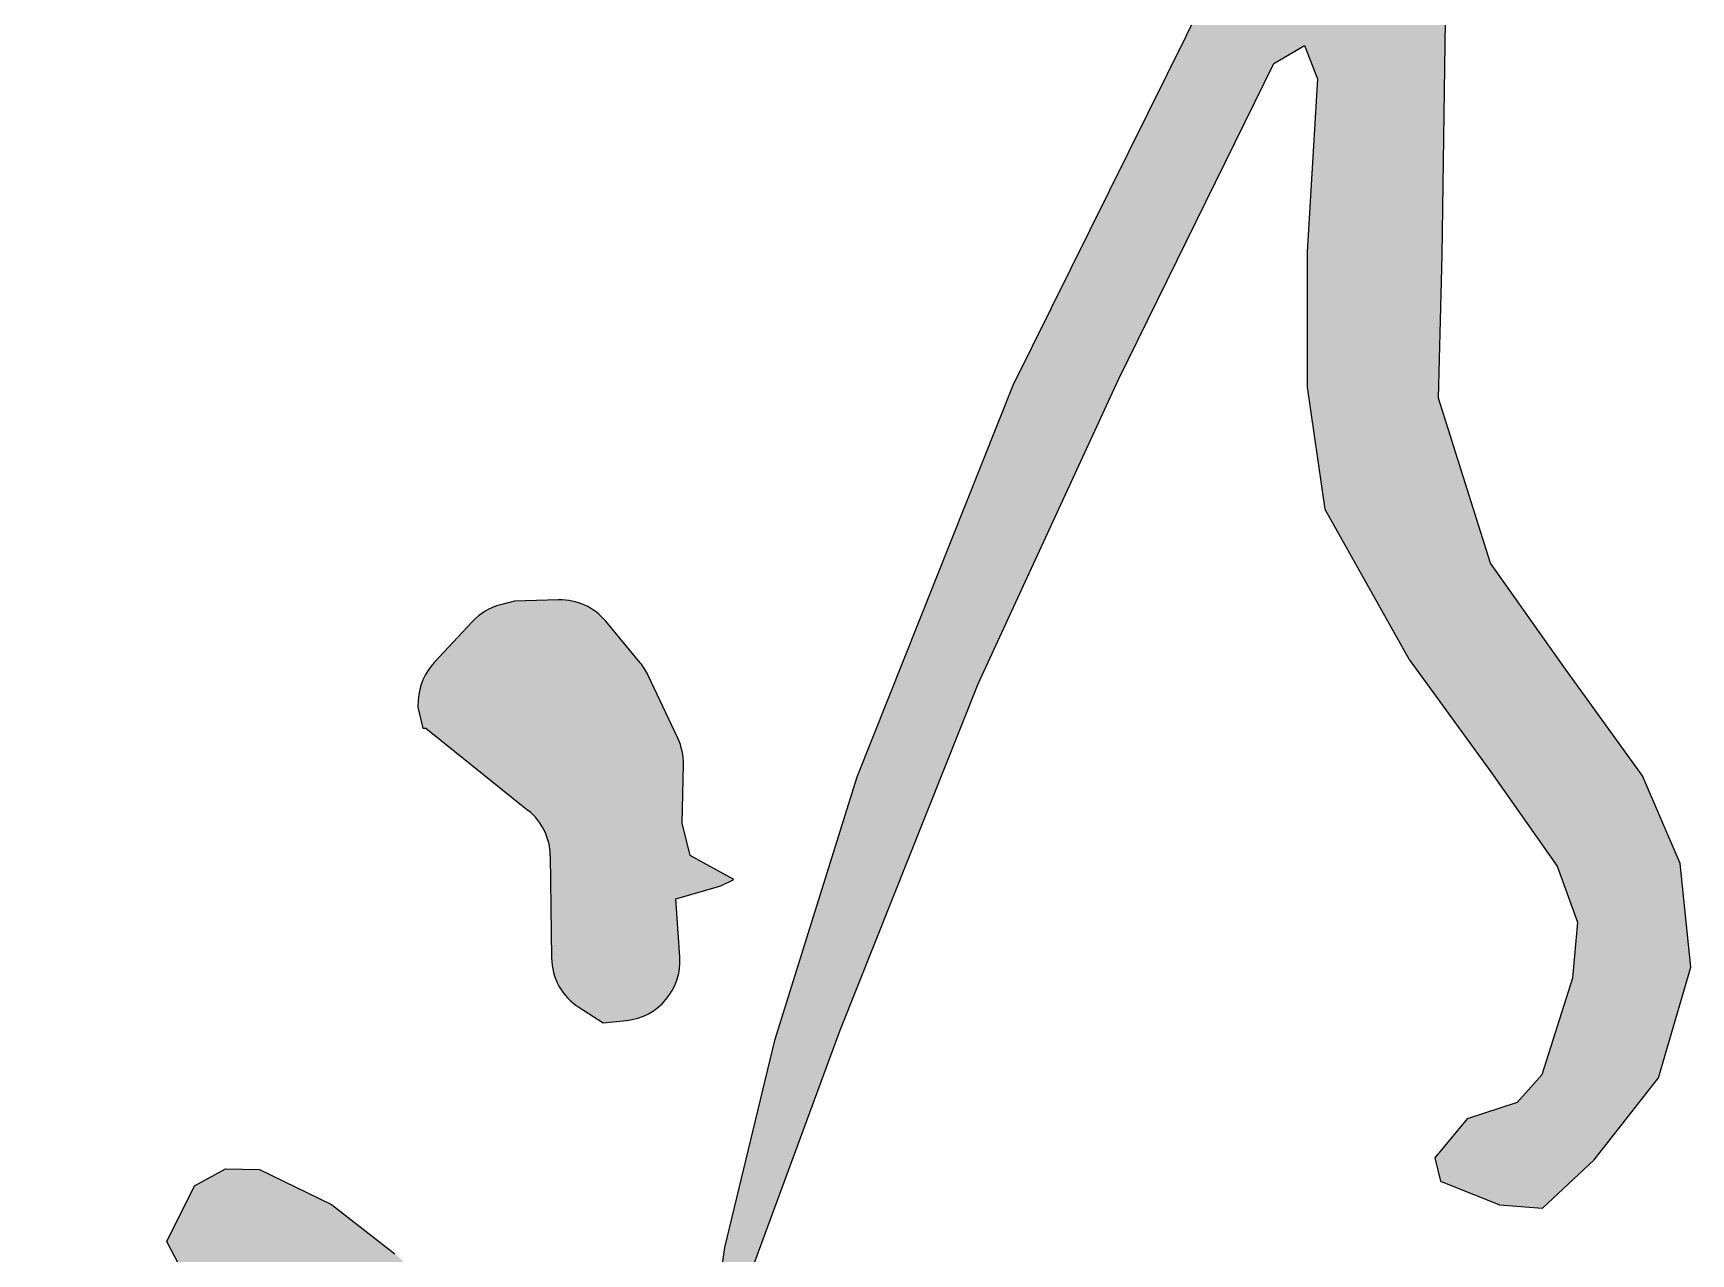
# Model space of a CAD drawing. Extents: x 1169373 to 1354985, y 649019 to 904199.
# Drawn here: x 1293236 to 1293532.9, y 812951.9 to 813170.6 of the extents above; entities that cross this region are included whole.
import ezdxf

# ---------------------------------------------------------------- set-up
doc = ezdxf.new("R2010")
doc.units = 0
doc.header["$LTSCALE"] = 1000
doc.header["$MEASUREMENT"] = 0
doc.layers.add('签名', color=7, linetype='Continuous')

msp = doc.modelspace()

# ---------------------------------------------------------------- hatches: boundary and pattern name
at = {"layer": '签名'}
h = msp.add_hatch(color=4, dxfattribs=at)
h.paths.add_polyline_path([(1293167.04, 813261.65), (1293180.58, 813259.83), (1293188.14, 813256.97), (1293194.39, 813253.59), (1293196.47, 813249.42), (1293197, 813244.48), (1293197.26, 813240.05), (1293197.26, 813239.01), (1293199.6, 813241.09), (1293202.99, 813246.3), (1293206.89, 813252.28), (1293205.33, 813259.05), (1293203.51, 813261.79, 0.161293), (1293192.97, 813270), (1293188.66, 813271.54), (1293171.99, 813276.49), (1293149.81, 813281.91, -0.055927), (1293145.37, 813283.54), (1293135.87, 813288.28, -0.036786), (1293133.19, 813289.88), (1293127.86, 813293.61, 0.116967), (1293118.75, 813297.22, 0.125161), (1293117.72, 813297.03), (1293112.24, 813294.52, 0.089225), (1293111.62, 813294.09, -0.045924), (1293111.92, 813294.34), (1293108.61, 813292.07, 0.195275), (1293107.73, 813290.74), (1293107.39, 813289.02, 0.293872), (1293108.23, 813286.88), (1293111.81, 813284.3), (1293115.46, 813283), (1293119.36, 813279.09), (1293120.69, 813269.79, 0.040442), (1293120.67, 813269.45, 0.74192), (1293124.56, 813268.27), (1293125.88, 813270.24), (1293131.61, 813272.06), (1293137.34, 813271.02), (1293141.77, 813267.9), (1293146.76, 813263.63, 0.146226), (1293147.87, 813263.14), (1293157.4, 813261.91)])
h.paths.add_polyline_path([(1293324.7, 813031.33, -0.224051), (1293328.66, 813023.18), (1293328.88, 813004.91, 0.252735), (1293333.77, 812996.09), (1293338.13, 812993.31), (1293342.3, 812993.72, 0.405395), (1293351.84, 813005.03), (1293351.11, 813015.51), (1293359.19, 813017.81), (1293361.5, 813018.97), (1293353.71, 813023.29), (1293352.27, 813029.06), (1293352.5, 813039.53, 0.116113), (1293351.49, 813044.29), (1293346.2, 813055.52, 0.062977), (1293344.77, 813057.77), (1293338.61, 813065.22, 0.230474), (1293330.14, 813069.06), (1293322.26, 813068.85), (1293319.75, 813068.19, 0.141943), (1293314.68, 813065.15), (1293307.85, 813057.82, 0.175293), (1293305.02, 813051.17), (1293304.94, 813049.82), (1293305.81, 813046.07), (1293306.39, 813046.07)])
h.paths.add_polyline_path([(1293307.91, 812937.89, 0.097987), (1293306.88, 812941.88), (1293303.88, 812948.13, 0.115547), (1293300.84, 812951.91), (1293289.5, 812960.76), (1293276.6, 812967), (1293270.46, 812967.11), (1293264.96, 812964.09), (1293259.97, 812954.11), (1293264.26, 812945.87, 0.112428), (1293267.31, 812942.28), (1293273.69, 812937.49), (1293279.29, 812933.93, -0.190711), (1293283.88, 812927.6), (1293288.53, 812909.45, -0.218827), (1293286.94, 812900.72), (1293279.52, 812890.13), (1293281.85, 812886.76, 0.115033), (1293285.42, 812883.52), (1293291.75, 812880.01, 0.14431), (1293297.61, 812878.7), (1293300.72, 812878.91), (1293304.31, 812886.79, 0.064737), (1293305.11, 812889.41), (1293308.47, 812909.19, 0.042109), (1293308.62, 812910.97), (1293308.62, 812925.44)])
h.paths.add_polyline_path([(1293208.71, 812684.93, 0.133698), (1293210.01, 812686.75), (1293212.31, 812692.9), (1293212.06, 812699.64), (1293212.06, 812702.21), (1293209.98, 812703.43), (1293205.33, 812703.67), (1293196.75, 812703.55), (1293192.8, 812703.93, -0.296761), (1293189.17, 812706.81), (1293188.3, 812709.43), (1293186.22, 812709.43), (1293184.28, 812706.44, -0.111035), (1293182.95, 812705.13), (1293180.21, 812703.43), (1293175.39, 812698.1, -0.159662), (1293173.09, 812696.78), (1293169.68, 812696.09), (1293161.1, 812696.82), (1293161.01, 812696.37), (1293160.81, 812692.26), (1293161.2, 812688.73), (1293164.14, 812685.6), (1293168.65, 812681.1), (1293171.2, 812681.29), (1293173.74, 812683.25), (1293175.9, 812682.47), (1293178.05, 812679.73), (1293178.84, 812675.42), (1293178.29, 812664.76, 0.22558), (1293179.68, 812661.39), (1293184.52, 812657.01), (1293186.68, 812657.4), (1293191.58, 812663.86), (1293197.3, 812669.01, 0.121444), (1293198.44, 812670.69), (1293201.17, 812678.05, -0.134274), (1293202.47, 812679.87)])
msp.add_hatch(color=4, dxfattribs=at).paths.add_polyline_path([(1293450.56, 813186.25), (1293411.47, 813107.45), (1293383.57, 813037.27), (1293368.82, 812990.14), (1293359.85, 812953.02), (1293357.29, 812935.41), (1293358.57, 812934.77), (1293360.48, 812937.57), (1293380.6, 812991.97), (1293405.26, 813054.04), (1293430.4, 813108.56), (1293458.26, 813165.15), (1293463.74, 813168.34), (1293466.03, 813162.41), (1293464.2, 813131.38), (1293464.2, 813107.19), (1293467.4, 813085.28), (1293482.47, 813058.35), (1293497.09, 813038.27), (1293508.96, 813021.38), (1293512.62, 813011.34), (1293511.7, 813001.3), (1293506.22, 812983.96), (1293501.83, 812979), (1293492.87, 812976.12), (1293487.1, 812969.08), (1293488.06, 812964.92), (1293498.65, 812960.71), (1293506.34, 812960.07), (1293515.62, 812968.72), (1293527.15, 812983.44), (1293532.92, 813003.28), (1293531, 813021.84), (1293524.27, 813037.52), (1293510.18, 813057.04), (1293497.05, 813075.61), (1293487.73, 813105.18), (1293488.37, 813130.78), (1293488.99, 813172.81), (1293487.71, 813196.17), (1293482.27, 813202.9), (1293471.38, 813206.74), (1293459.85, 813204.18)])

# ---------------------------------------------------------------- linework, layer by layer
at = {"layer": '签名', "color": 4}
for p, q in [((1293450.56, 813186.25, -1062.25), (1293411.47, 813107.45, -1062.25)), ((1293488.37, 813130.78, -1062.25), (1293488.99, 813172.81, -1062.25)), ((1293458.26, 813165.15, -1062.25), (1293463.74, 813168.34, -1062.25)), ((1293463.74, 813168.34, -1062.25), (1293466.03, 813162.41, -1062.25)), ((1293430.4, 813108.56, -1062.25), (1293458.26, 813165.15, -1062.25)), ((1293466.03, 813162.41, -1062.25), (1293464.2, 813131.38, -1062.25)), ((1293464.2, 813131.38, -1062.25), (1293464.2, 813107.19, -1062.25)), ((1293487.73, 813105.18, -1062.25), (1293488.37, 813130.78, -1062.25)), ((1293411.47, 813107.45, -1062.25), (1293383.57, 813037.27, -1062.25)), ((1293405.26, 813054.04, -1062.25), (1293430.4, 813108.56, -1062.25)), ((1293464.2, 813107.19, -1062.25), (1293467.4, 813085.28, -1062.25)), ((1293497.05, 813075.61, -1062.25), (1293487.73, 813105.18, -1062.25)), ((1293467.4, 813085.28, -1062.25), (1293482.47, 813058.35, -1062.25)), ((1293510.18, 813057.04, -1062.25), (1293497.05, 813075.61, -1062.25)), ((1293322.26, 813068.85, -1062.25), (1293319.75, 813068.19, -1062.25)), ((1293330.14, 813069.06, -1062.25), (1293322.26, 813068.85, -1062.25)), ((1293344.77, 813057.77, -1062.25), (1293338.61, 813065.22, -1062.25)), ((1293314.68, 813065.15, -1062.25), (1293307.85, 813057.82, -1062.25)), ((1293482.47, 813058.35, -1062.25), (1293497.09, 813038.27, -1062.25)), ((1293524.27, 813037.52, -1062.25), (1293510.18, 813057.04, -1062.25)), ((1293351.49, 813044.29, -1062.25), (1293346.2, 813055.52, -1062.25)), ((1293380.6, 812991.97, -1062.25), (1293405.26, 813054.04, -1062.25)), ((1293305.02, 813051.17, -1062.25), (1293304.94, 813049.82, -1062.25)), ((1293304.94, 813049.82, -1062.25), (1293305.81, 813046.07, -1062.25)), ((1293305.81, 813046.07, -1062.25), (1293306.39, 813046.07, -1062.25)), ((1293306.39, 813046.07, -1062.25), (1293324.7, 813031.33, -1062.25)), ((1293352.27, 813029.06, -1062.25), (1293352.5, 813039.53, -1062.25)), ((1293383.57, 813037.27, -1062.25), (1293368.82, 812990.14, -1062.25)), ((1293497.09, 813038.27, -1062.25), (1293508.96, 813021.38, -1062.25)), ((1293531, 813021.84, -1062.25), (1293524.27, 813037.52, -1062.25)), ((1293353.71, 813023.29, -1062.25), (1293352.27, 813029.06, -1062.25)), ((1293328.66, 813023.18, -1062.25), (1293328.88, 813004.91, -1062.25)), ((1293361.5, 813018.97, -1062.25), (1293353.71, 813023.29, -1062.25)), ((1293508.96, 813021.38, -1062.25), (1293512.62, 813011.34, -1062.25)), ((1293532.92, 813003.28, -1062.25), (1293531, 813021.84, -1062.25)), ((1293351.11, 813015.51, -1062.25), (1293359.19, 813017.81, -1062.25)), ((1293359.19, 813017.81, -1062.25), (1293361.5, 813018.97, -1062.25)), ((1293351.84, 813005.03, -1062.25), (1293351.11, 813015.51, -1062.25)), ((1293512.62, 813011.34, -1062.25), (1293511.7, 813001.3, -1062.25)), ((1293527.15, 812983.44, -1062.25), (1293532.92, 813003.28, -1062.25)), ((1293511.7, 813001.3, -1062.25), (1293506.22, 812983.96, -1062.25)), ((1293333.77, 812996.09, -1062.25), (1293338.13, 812993.31, -1062.25)), ((1293338.13, 812993.31, -1062.25), (1293342.3, 812993.72, -1062.25)), ((1293360.48, 812937.57, -1062.25), (1293380.6, 812991.97, -1062.25)), ((1293368.82, 812990.14, -1062.25), (1293359.85, 812953.02, -1062.25)), ((1293506.22, 812983.96, -1062.25), (1293501.83, 812979, -1062.25)), ((1293515.62, 812968.72, -1062.25), (1293527.15, 812983.44, -1062.25)), ((1293501.83, 812979, -1062.25), (1293492.87, 812976.12, -1062.25)), ((1293492.87, 812976.12, -1062.25), (1293487.1, 812969.08, -1062.25)), ((1293487.1, 812969.08, -1062.25), (1293488.06, 812964.92, -1062.25)), ((1293506.34, 812960.07, -1062.25), (1293515.62, 812968.72, -1062.25)), ((1293264.96, 812964.09, -1062.25), (1293270.46, 812967.11, -1062.25)), ((1293270.46, 812967.11, -1062.25), (1293276.6, 812967, -1062.25)), ((1293276.6, 812967, -1062.25), (1293289.5, 812960.76, -1062.25)), ((1293488.06, 812964.92, -1062.25), (1293498.65, 812960.71, -1062.25)), ((1293259.97, 812954.11, -1062.25), (1293264.96, 812964.09, -1062.25)), ((1293289.5, 812960.76, -1062.25), (1293300.84, 812951.91, -1062.25)), ((1293498.65, 812960.71, -1062.25), (1293506.34, 812960.07, -1062.25)), ((1293264.26, 812945.87, -1062.25), (1293259.97, 812954.11, -1062.25)), ((1293359.85, 812953.02, -1062.25), (1293357.29, 812935.41, -1062.25))]:
    msp.add_line(p, q, dxfattribs=at)
for centre, start, end in [((1293322.45, 813057.91, -1062.25), 104.7325, 137.0476), ((1293330.43, 813058.44, -1062.25), 39.6328, 91.5469), ((1293315.62, 813050.58, -1062.25), 137.0476, 176.8177), ((1293336.59, 813051, -1062.25), 25.2184, 39.6328), ((1293341.88, 813039.77, -1062.25), 358.726, 25.2184), ((1293318.04, 813023.06, -1062.25), 0.6667, 51.1811), ((1293339.5, 813005.04, -1062.25), 180.6667, 237.4012), ((1293341.24, 813004.29, -1062.25), 275.7061, 3.9756)]:
    msp.add_arc(centre, 10.62, start, end, dxfattribs=at)

doc.saveas('drawing.dxf')
